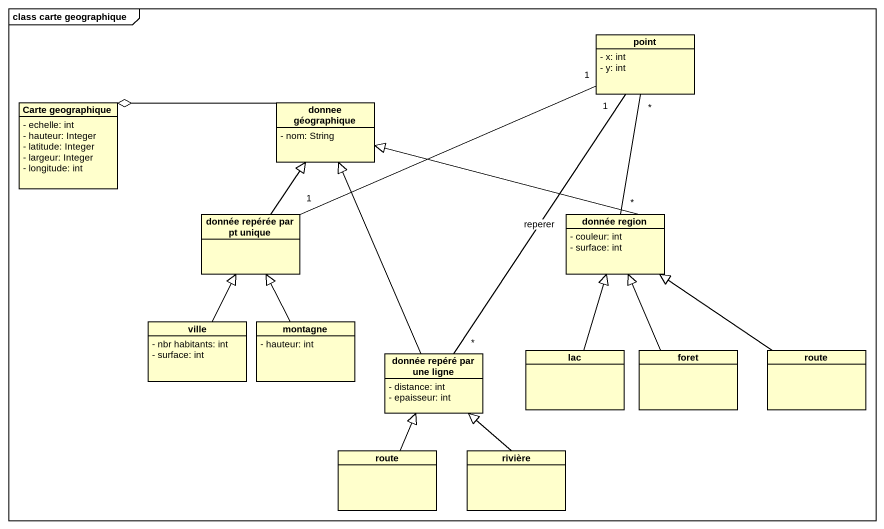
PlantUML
@startuml
mainframe class carte geographique
hide circle
hide empty members
skinparam classAttributeIconSize 0
class point {
  - x: int
  - y: int
}
class "Carte geographique" as Carte_geographique {
  - echelle: int
  - hauteur: Integer
  - latitude: Integer
  - largeur: Integer
  - longitude: int
}
class "donnee géographique" as donnee_géographique {
  - nom: String
}
class "donnée repérée par pt unique" as donnée_repérée_par_pt_unique
class "donnée region" as donnée_region {
  - couleur: int
  - surface: int
}
class ville {
  - nbr habitants: int
  - surface: int
}
class montagne {
  - hauteur: int
}
class "donnée repéré par une ligne" as donnée_repéré_par_une_ligne {
  - distance: int
  - epaisseur: int
}
class lac
class foret
class route
class "route" as route_2
class rivière
point "1" -left- "1" donnée_repérée_par_pt_unique
point "*" -- "*" donnée_region
donnee_géographique -left-o Carte_geographique
donnée_repérée_par_pt_unique -up-|> donnee_géographique
donnée_region -left-|> donnee_géographique
ville -up-|> donnée_repérée_par_pt_unique
montagne -up-|> donnée_repérée_par_pt_unique
donnée_repéré_par_une_ligne "*" -up- "1" point : reperer
donnée_repéré_par_une_ligne -up-|> donnee_géographique
lac -up-|> donnée_region
foret -up-|> donnée_region
route -up-|> donnée_region
route_2 -up-|> donnée_repéré_par_une_ligne
rivière -up-|> donnée_repéré_par_une_ligne
@enduml
